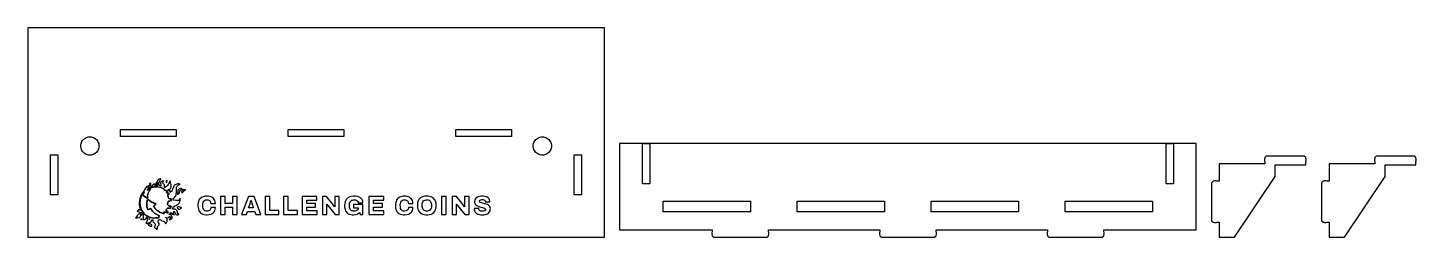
# Model space of a CAD drawing. Header units: millimetres. Extents: x 5 to 551, y 5 to 88.
import ezdxf

# ---------------------------------------------------------------- set-up
doc = ezdxf.new("R2010")
doc.units = ezdxf.units.MM
for name, color, linetype in [('CUT', 1, 'Continuous'), ('ETCH', 7, 'Continuous'), ('LIGHT', 5, 'Continuous')]:
    doc.layers.add(name, color=color, linetype=linetype)

msp = doc.modelspace()

# ---------------------------------------------------------------- linework, layer by layer
at = {"layer": 'CUT'}
for points in [[(231.6006, 87.5996), (5, 87.5996), (5, 5), (231.6006, 5)], [(28.9305, 37.4308), (28.4686, 37.5227), (28.0227, 37.674), (27.6004, 37.8823), (27.2088, 38.1439), (26.8548, 38.4544), (26.5443, 38.8085), (26.2827, 39.2), (26.0744, 39.6223), (25.9231, 40.0683), (25.8312, 40.5301), (25.8004, 41), (25.8312, 41.4699), (25.9231, 41.9317), (26.0744, 42.3777), (26.2827, 42.8), (26.5443, 43.1915), (26.8548, 43.5456), (27.2088, 43.8561), (27.6004, 44.1177), (28.0227, 44.326), (28.4686, 44.4773), (28.9305, 44.5692), (29.4004, 44.6), (29.8703, 44.5692), (30.3321, 44.4773), (30.7781, 44.326), (31.2004, 44.1177), (31.5919, 43.8561), (31.946, 43.5456), (32.2565, 43.1915), (32.5181, 42.8), (32.7264, 42.3777), (32.8777, 41.9317), (32.9696, 41.4699), (33.0004, 41), (32.9696, 40.5301), (32.8777, 40.0683), (32.7264, 39.6223), (32.5181, 39.2), (32.2565, 38.8085), (31.946, 38.4544), (31.5919, 38.1439), (31.2004, 37.8823), (30.7781, 37.674), (30.3321, 37.5227), (29.8703, 37.4308), (29.4004, 37.4)], [(41.4756, 44.6748), (41.4756, 47.5254), (63.3252, 47.5254), (63.3252, 44.6748)], [(107.375, 44.6748), (107.375, 47.5254), (129.2256, 47.5254), (129.2256, 44.6748)], [(173.2754, 44.6748), (173.2754, 47.5254), (195.125, 47.5254), (195.125, 44.6748)], [(206.7303, 37.4308), (206.2684, 37.5227), (205.8225, 37.674), (205.4002, 37.8823), (205.0087, 38.1439), (204.6546, 38.4544), (204.3441, 38.8085), (204.0825, 39.2), (203.8742, 39.6223), (203.7229, 40.0683), (203.631, 40.5301), (203.6002, 41), (203.631, 41.4699), (203.7229, 41.9317), (203.8742, 42.3777), (204.0825, 42.8), (204.3441, 43.1915), (204.6546, 43.5456), (205.0087, 43.8561), (205.4002, 44.1177), (205.8225, 44.326), (206.2684, 44.4773), (206.7303, 44.5692), (207.2002, 44.6), (207.6701, 44.5692), (208.1319, 44.4773), (208.5779, 44.326), (209.0002, 44.1177), (209.3917, 43.8561), (209.7458, 43.5456), (210.0563, 43.1915), (210.3179, 42.8), (210.5262, 42.3777), (210.6775, 41.9317), (210.7694, 41.4699), (210.8002, 41), (210.7694, 40.5301), (210.6775, 40.0683), (210.5262, 39.6223), (210.3179, 39.2), (210.0563, 38.8085), (209.7458, 38.4544), (209.3917, 38.1439), (209.0002, 37.8823), (208.5779, 37.674), (208.1319, 37.5227), (207.6701, 37.4308), (207.2002, 37.4)], [(296.0762, 5.5996), (296.0762, 5.75), (296.2256, 6.2002), (296.2256, 6.7998), (296.0762, 7.25), (296.0762, 8), (339.8262, 8), (339.8262, 7.25), (339.6768, 6.7998), (339.6768, 6.2002), (339.8262, 5.75), (339.8262, 5.5996), (340.4268, 5), (361.376, 5), (361.9766, 5.5996), (361.9766, 5.75), (362.126, 6.2002), (362.126, 6.7998), (361.9766, 7.25), (361.9766, 8), (405.7256, 8), (405.7256, 7.25), (405.5762, 6.7998), (405.5762, 6.2002), (405.7256, 5.75), (405.7256, 5.5996), (406.3262, 5), (427.2754, 5), (427.876, 5.5996), (427.876, 5.75), (428.0254, 6.2002), (428.0254, 6.7998), (427.876, 7.25), (427.876, 8), (464.2012, 8), (464.2012, 42), (237.6006, 42), (237.6006, 8), (273.9258, 8), (273.9258, 7.25), (273.7764, 6.7998), (273.7764, 6.2002), (273.9258, 5.75), (273.9258, 5.5996), (274.5264, 5), (295.4756, 5)], [(246.5762, 41.9248), (249.4258, 41.9248), (249.4258, 26.0752), (246.5762, 26.0752)], [(452.376, 41.9248), (455.2256, 41.9248), (455.2256, 26.0752), (452.376, 26.0752)], [(13.9756, 21.6748), (13.9756, 37.5254), (16.8252, 37.5254), (16.8252, 21.6748)], [(219.7754, 21.6748), (219.7754, 37.5254), (222.625, 37.5254), (222.625, 21.6748)], [(495.2012, 29), (495.2012, 33.5), (507.2764, 33.5), (507.2764, 34.75), (507.4258, 35.2002), (507.4258, 35.7998), (507.2764, 36.25), (507.2764, 36.4004), (506.6758, 37), (491.7266, 37), (491.126, 36.4004), (491.126, 36.25), (490.9766, 35.7998), (490.9766, 35.2002), (491.126, 34.75), (491.126, 34), (473.2012, 34), (473.2012, 27.0752), (472.4512, 27.0752), (472.001, 27.2246), (471.4014, 27.2246), (470.9512, 27.0752), (470.8008, 27.0752), (470.2012, 26.4746), (470.2012, 11.5254), (470.8008, 10.9248), (470.9512, 10.9248), (471.4014, 10.7754), (472.001, 10.7754), (472.4512, 10.9248), (473.2012, 10.9248), (473.2012, 5), (479.2012, 5)], [(538.4258, 29), (538.4258, 33.5), (550.501, 33.5), (550.501, 34.75), (550.6504, 35.2002), (550.6504, 35.7998), (550.501, 36.25), (550.501, 36.4004), (549.9004, 37), (534.9512, 37), (534.3506, 36.4004), (534.3506, 36.25), (534.2012, 35.7998), (534.2012, 35.2002), (534.3506, 34.75), (534.3506, 34), (516.4258, 34), (516.4258, 27.0752), (515.6758, 27.0752), (515.2256, 27.2246), (514.626, 27.2246), (514.1758, 27.0752), (514.0254, 27.0752), (513.4258, 26.4746), (513.4258, 11.5254), (514.0254, 10.9248), (514.1758, 10.9248), (514.626, 10.7754), (515.2256, 10.7754), (515.6758, 10.9248), (516.4258, 10.9248), (516.4258, 5), (522.4258, 5)], [(254.7656, 15.0479), (254.7656, 19.248), (289.0859, 19.248), (289.0859, 15.0479)], [(307.416, 15.0479), (307.416, 19.248), (341.7363, 19.248), (341.7363, 15.0479)], [(360.0664, 15.0479), (360.0664, 19.248), (394.3857, 19.248), (394.3857, 15.0479)], [(412.7158, 15.0479), (412.7158, 19.248), (447.0361, 19.248), (447.0361, 15.0479)]]:
    msp.add_lwpolyline(points, close=True, dxfattribs=at)
at = {"layer": 'ETCH'}
for points in [[(55.5957, 26.0674), (55.791, 26.2842), (56.0645, 26.418), (56.5068, 26.5322), (56.709, 26.6875), (56.8047, 26.8809), (56.8691, 27.2441), (56.9688, 27.5391), (57.1289, 27.8037), (57.3359, 28.0684), (57.1377, 28.0771), (56.8545, 28.04), (56.502, 27.8799), (56.3447, 27.7471), (56.04, 27.3467), (55.6992, 26.7607), (55.333, 26.2891), (55.2822, 26.0703), (55.3027, 25.915), (55.4043, 25.7197)], [(59.6855, 26.5293), (59.7607, 27.4531), (59.626, 27.416), (59.4717, 27.2764), (59.4102, 27.1328), (59.4219, 26.7793), (59.5332, 26.5752), (59.6035, 26.5166)], [(55.6934, 8.125), (55.8467, 8.2705), (55.9863, 8.4824), (56.002, 8.7051), (55.9238, 9.0117), (55.9365, 9.2207), (56.0889, 9.418), (56.4795, 9.7646), (56.5703, 9.8877), (56.6504, 10.0781), (56.6592, 10.3115), (56.6201, 10.4326), (56.3457, 10.8623), (56.2383, 11.1279), (56.2568, 11.3965), (56.3701, 11.748), (56.3945, 11.9502), (56.8945, 12.0723), (57.1348, 11.8467), (57.3711, 11.6934), (57.6807, 11.5566), (58.3105, 11.3359), (58.5879, 11.1895), (58.8203, 10.9971), (58.9766, 10.7861), (59.0557, 10.5742), (59.1016, 10.3047), (59.1387, 10.2881), (59.2881, 10.3994), (59.4063, 10.5322), (59.5547, 10.7578), (59.6699, 11.002), (59.751, 11.2559), (59.7949, 11.5117), (59.8008, 11.7617), (59.7666, 12), (59.6611, 12.2588), (59.4824, 12.5098), (59.1406, 12.8164), (59.4482, 12.7197), (59.6221, 12.6953), (59.9756, 12.7236), (60.3066, 12.8516), (60.7119, 13.2109), (60.7939, 13.2266), (60.9521, 13.085), (61.0254, 12.9707), (61.0566, 12.835), (61.0557, 12.6445), (61.0127, 12.4863), (60.9297, 12.3574), (60.8076, 12.2383), (60.5508, 12.0781), (60.665, 12.0439), (61.0361, 12.0518), (61.2959, 12.127), (61.5488, 12.3145), (61.7109, 12.582), (61.752, 12.7402), (61.7568, 12.9668), (61.6523, 13.3096), (61.4814, 13.5498), (61.1416, 13.8838), (61.1475, 14.2402), (61.084, 14.6406), (61.1729, 14.8018), (61.9551, 14.0801), (62.2324, 13.9463), (62.5518, 13.9209), (62.5859, 13.9531), (62.4219, 14.1563), (62.3555, 14.2959), (62.3027, 14.6211), (62.3623, 14.9736), (62.4375, 15.1455), (62.502, 15.2197), (62.6074, 15.1475), (62.7148, 14.9961), (62.8965, 14.4502), (62.9922, 14.2646), (63.252, 13.9932), (63.5664, 13.8408), (63.8613, 13.833), (64.0781, 13.8906), (64.249, 14.0332), (64.3467, 14.1836), (64.3662, 14.2891), (64.2217, 14.2266), (64.1279, 14.2236), (63.9785, 14.2803), (63.9297, 14.3447), (63.8682, 14.5703), (63.8105, 15.084), (63.7256, 15.3486), (63.6221, 15.5488), (63.4922, 15.7236), (63.3369, 15.873), (63.1563, 15.9951), (62.7803, 16.1396), (62.3027, 16.1406), (61.8896, 16.0674), (61.8828, 16.1094), (62.21, 17.1836), (62.7627, 17.0244), (62.7061, 17.4121), (63.3867, 17.5957), (63.6182, 17.8398), (63.9873, 17.9658), (64.2764, 18.1563), (64.5186, 18.4932), (64.7451, 18.9785), (64.9004, 19.4902), (64.9355, 19.7441), (64.9307, 20.2236), (64.8838, 20.3896), (64.834, 20.46), (64.6748, 20.043), (64.5273, 19.7627), (64.3584, 19.6025), (64.1953, 19.5283), (63.9922, 19.4814), (63.4688, 19.4658), (62.3164, 19.5859), (62.1748, 20.3496), (62.6191, 20.6973), (62.9053, 21.0293), (63.1367, 21.3984), (63.2686, 21.6904), (63.3682, 22.0039), (63.4824, 22.7881), (63.5146, 24.6113), (63.624, 24.96), (63.7891, 25.2344), (64.0859, 25.5137), (64.375, 25.6953), (64.832, 25.9131), (64.3516, 26.0244), (63.9492, 26.0313), (63.5557, 25.9727), (63.1875, 25.8525), (62.8584, 25.6738), (62.5859, 25.4424), (62.3398, 25.0908), (62.2334, 24.8154), (62.127, 24.4092), (61.916, 24.125), (61.8408, 23.9551), (61.7305, 23.458), (61.5947, 23.2324), (61.5859, 23.04), (61.4297, 23.0342), (61.2959, 22.9873), (60.9541, 22.7197), (60.8535, 22.9004), (60.9424, 23.0967), (60.9492, 23.2803), (60.8574, 23.3135), (60.5645, 23.2686), (60.0508, 23.7217), (60.7324, 24.0342), (61.0508, 24.2441), (61.252, 24.5176), (61.3438, 24.7559), (61.375, 24.9424), (61.3701, 25.4219), (61.3291, 25.6416), (61.1553, 26.1436), (61.0537, 26.5684), (61.0342, 26.9268), (61.0703, 27.2002), (60.8711, 27.0508), (60.6963, 26.8271), (60.1533, 25.8408), (59.8721, 25.416), (59.6396, 25.2031), (59.0928, 24.8223), (58.8145, 24.5762), (58.6699, 24.6641), (58.7539, 25.0889), (58.7373, 25.5068), (58.5898, 25.7842), (58.2148, 26.1924), (58.1572, 26.2803), (58.1055, 26.46), (58.1045, 26.6709), (58.1426, 26.8311), (58.2383, 26.9766), (58.4326, 27.1738), (58.0967, 27.1914), (57.8418, 27.1357), (57.5557, 26.9785), (57.3555, 26.7793), (57.2168, 26.4756), (57.1914, 26.2969), (57.2861, 25.4951), (57.2539, 25.1641), (56.8408, 25.2275), (56.835, 25.4209), (56.7891, 25.5566), (56.5527, 25.8477), (56.4707, 26.0107), (56.4541, 26.1777), (56.4863, 26.3193), (56.457, 26.3359), (56.1826, 26.1602), (56.0879, 26.0332), (56.041, 25.8975), (56.0605, 25.5801), (56.1201, 25.4531), (56.2598, 25.3008), (55.0703, 25.3457), (55.0518, 25.583), (54.9404, 25.8662), (54.8018, 26.0029), (54.6299, 26.0586), (54.5801, 26.0303), (54.4697, 25.8535), (54.1992, 25.666), (54.0615, 25.5166), (53.9941, 25.332), (53.9805, 25.0898), (53.7744, 25.0684), (53.4971, 25.2539), (53.1211, 25.3818), (52.7051, 25.375), (52.4844, 25.3203), (52.167, 25.1758), (51.8545, 24.9551), (51.5566, 24.666), (51.2803, 24.3193), (51.0361, 23.9238), (50.7451, 23.3203), (50.0557, 22.4736), (49.6201, 21.79), (49.2734, 21.0713), (49.0166, 20.3193), (48.8506, 19.5381), (48.7764, 18.7305), (48.7783, 18.209), (48.8164, 17.6963), (48.8916, 17.1963), (49.001, 16.7139), (49.1445, 16.2539), (49.4043, 15.626), (49.1797, 15.7734), (49.0361, 15.8291), (48.7539, 15.834), (48.6309, 15.7686), (48.04, 15.2695), (48.2432, 15.1543), (48.6895, 15.0156), (49.1338, 14.7813), (49.3916, 14.7734), (49.7588, 14.9385), (50.1689, 14.3662), (50.6729, 13.8018), (50.4727, 13.5869), (50.3584, 13.3711), (50.3369, 13.1338), (50.3857, 12.8418), (50.3828, 12.541), (50.3057, 12.2695), (50.1748, 12.0322), (50.6602, 11.9844), (50.9502, 12.0459), (51.1162, 12.1143), (51.2871, 12.2363), (51.5127, 12.5029), (51.6123, 12.6992), (51.6885, 12.9404), (52.1465, 12.6719), (52.0146, 12.5029), (51.9209, 12.3086), (51.8574, 11.5859), (51.7764, 11.249), (51.6582, 10.9863), (51.3965, 10.6084), (51.7939, 10.5664), (52.209, 10.6133), (52.4893, 10.6982), (52.8301, 10.8535), (52.875, 10.6924), (52.9814, 10.709), (53.2871, 10.9551), (53.5205, 11.2656), (53.7109, 11.6357), (53.8496, 11.9922), (54.1543, 11.9297), (54.0967, 11.542), (54.1094, 11.3516), (54.1582, 11.1885), (54.3799, 10.9053), (54.8408, 10.5146), (54.9404, 10.3906), (55.0615, 10.1309), (55.0879, 9.8994), (55.0576, 9.7275), (54.749, 9.1436), (54.7227, 9.0117), (54.749, 8.8857), (54.8809, 8.7461), (55.2471, 8.6055), (55.4277, 8.4902), (55.5586, 8.3135), (55.5781, 8.0596)], [(54.0176, 12.6045), (53.373, 12.7637), (52.7471, 12.9932), (52.1465, 13.29), (51.5771, 13.6514), (51.0439, 14.0762), (50.6104, 14.5088), (50.2217, 14.9941), (49.8838, 15.5225), (49.6016, 16.0869), (49.3789, 16.6787), (49.2207, 17.29), (49.1318, 17.8379), (49.0967, 18.4199), (49.1104, 19.1025), (49.1914, 19.7588), (49.3418, 20.3936), (49.5615, 21.0117), (49.8525, 21.6191), (50.2168, 22.2197), (50.668, 22.8203), (50.7344, 22.5977), (50.3447, 22.0781), (50.1006, 21.6982), (50.7158, 21.1553), (51.2139, 20.7842), (51.6406, 20.5244), (52, 20.4219), (52.0752, 21.3379), (52.168, 21.8438), (52.3203, 22.3457), (52.5361, 22.8584), (52.8203, 23.3945), (53.2061, 24.0186), (52.6221, 23.8545), (51.9521, 23.5645), (52.0029, 23.7979), (52.1191, 23.9268), (52.7861, 24.2832), (53.749, 24.6475), (54.4043, 24.8008), (55.0928, 24.8799), (55.7871, 24.8789), (56.1309, 24.8477), (56.834, 24.7227), (57.3027, 24.5908), (57.9189, 24.3594), (58.4395, 24.1133), (58.5322, 24.041), (58.623, 23.7139), (58.7715, 23.5244), (59.0332, 23.3994), (59.4805, 23.3721), (59.6084, 23.2822), (59.9082, 22.9736), (59.9307, 22.9385), (59.8574, 22.8877), (59.4307, 22.7324), (59.5225, 22.6377), (59.6182, 22.5576), (59.8486, 22.4434), (60.0918, 22.4033), (60.2842, 22.4229), (60.3887, 22.3213), (60.4775, 22.1748), (60.542, 22.0098), (60.2217, 21.8633), (60.0215, 21.8086), (59.9961, 21.7715), (60.0537, 21.5361), (60.2188, 21.3027), (60.1904, 21.0273), (60.2119, 20.7246), (60.3594, 20.4248), (60.5488, 20.252), (60.7939, 20.1377), (61, 20.1016), (61.3467, 20.1182), (61.4492, 19.5693), (60.9805, 19.4883), (60.6357, 19.2607), (60.3477, 19.2119), (60.208, 19.1416), (60.1533, 19.0449), (60.0225, 18.5645), (59.873, 18.1768), (59.8867, 18.0459), (59.959, 17.876), (60.1211, 17.6807), (60.3369, 17.5078), (60.7617, 17.3271), (61.3066, 17.2275), (61.1768, 16.7412), (61.0635, 16.4482), (61.0303, 16.4219), (60.5635, 16.5273), (60.2139, 16.5205), (60.0537, 16.4893), (59.9141, 16.4404), (59.752, 16.3359), (59.5947, 16.1904), (59.4824, 16.04), (59.3486, 15.665), (59.334, 15.5098), (59.3545, 15.4375), (59.4316, 15.3662), (59.7607, 15.374), (59.8926, 15.3154), (60.0098, 15.168), (60.1328, 14.8818), (59.9922, 14.666), (59.8564, 14.5322), (59.8066, 14.5322), (59.6533, 14.7217), (59.3926, 14.8848), (59.0293, 14.9688), (58.7266, 14.9795), (58.4941, 14.9385), (58.4131, 14.8779), (58.3652, 14.7988), (58.3682, 14.5957), (58.5488, 14.291), (58.374, 14.3174), (57.8711, 14.4814), (57.5166, 14.623), (56.8223, 14.9648), (56.1768, 15.3701), (55.8682, 15.6035), (55.2676, 16.1416), (54.7578, 16.7031), (54.5625, 16.9678), (54.4775, 17.1416), (55.208, 18.0664), (55.3203, 18.2578), (55.2705, 18.3076), (55.1436, 18.3701), (54.5898, 18.5098), (54.1523, 18.6709), (53.7188, 18.873), (53.3037, 19.1104), (52.9199, 19.375), (52.3037, 19.9102), (52.2227, 19.9561), (52.1572, 19.9551), (52.1016, 19.9121), (52.0225, 19.7197), (51.8916, 19.1152), (51.8477, 18.6016), (51.835, 17.8252), (51.8535, 17.3916), (51.9434, 16.6494), (52.0127, 16.3574), (52.1699, 16.0078), (52.2832, 15.9072), (52.3809, 15.9141), (52.7588, 16.084), (53.1787, 16.3242), (54.0244, 15.3057), (54.4111, 14.918), (54.8076, 14.5732), (55.2256, 14.2617), (55.6768, 13.9717), (56.2637, 13.6621), (56.8203, 13.4258), (56.6768, 13.335), (56.5186, 13.0957), (56.4932, 12.9404), (56.5068, 12.6885), (56.0605, 12.5801), (55.8135, 12.6816), (55.498, 12.708), (55.1875, 12.627), (54.9746, 12.4961)], [(52.5156, 24.709), (52.7705, 24.874), (53.041, 24.918), (53.3105, 24.8818), (52.6816, 24.6201), (52.2666, 24.4092)], [(53.1768, 25.6865), (53.3037, 25.8877), (53.3369, 26.0146), (53.3291, 26.1318), (53.2803, 26.2002), (53.1699, 26.2725), (53.0313, 26.3135), (52.916, 26.3057), (52.8906, 26.2236), (53.0225, 25.75), (53.0859, 25.6035)], [(64.0527, 21.9932), (64.2734, 22.1094), (64.4023, 22.2217), (64.5986, 22.5215), (64.6689, 22.7119), (64.7891, 23.2451), (64.9629, 23.541), (65.1846, 23.7109), (65.3291, 23.7754), (65.7705, 23.9004), (65.5566, 24.0566), (65.3184, 24.1611), (65.0176, 24.1943), (64.8301, 24.1719), (64.6191, 24.0986), (64.4287, 23.9922), (64.2627, 23.8594), (64.1279, 23.7041), (64.0293, 23.5332), (63.9668, 23.3076), (63.9463, 22.7061), (63.9023, 22.3994), (63.7959, 22.165), (63.6484, 21.9629), (63.6768, 21.9404), (63.8027, 21.9375)], [(65.7861, 22.7031), (66.0088, 22.8096), (66.1172, 22.9004), (66.5684, 23.4199), (66.7861, 23.5547), (67.0596, 23.667), (66.873, 23.7305), (66.6084, 23.752), (66.3408, 23.7451), (66.0869, 23.6787), (65.9424, 23.6074), (65.6943, 23.4121), (65.5107, 23.1543), (65.4219, 22.9248), (65.4268, 22.7852), (65.542, 22.6846)], [(64.6748, 16.0234), (64.7881, 16.0557), (65, 16.1768), (65.1807, 16.3682), (65.3506, 16.6904), (65.1445, 16.6836), (64.9902, 16.7109), (64.4346, 16.9922), (64.3252, 17.0215), (64.0762, 17.0195), (63.8535, 16.9111), (63.7871, 16.8291), (63.7734, 16.7588), (63.8662, 16.4873), (64.0527, 16.248), (64.166, 16.1494), (64.3359, 16.0518), (64.459, 16.0166)], [(76.3672, 13.959), (76.9141, 14.1035), (77.3994, 14.3096), (77.8232, 14.5986), (78.1631, 14.9502), (78.3184, 15.1563), (78.5352, 15.6211), (78.6797, 16.1475), (78.7207, 16.7568), (76.9766, 16.7568), (76.9551, 16.4678), (76.8525, 16.0859), (76.6563, 15.7764), (76.377, 15.5488), (76.0264, 15.3936), (75.5928, 15.3213), (75.0664, 15.3428), (74.6113, 15.4873), (74.3643, 15.6416), (74.0742, 15.9619), (73.8887, 16.3848), (73.7852, 16.9121), (73.7646, 17.7793), (73.8066, 18.3574), (73.9404, 18.8525), (74.168, 19.2451), (74.4873, 19.5342), (74.9111, 19.71), (75.4375, 19.7715), (75.8711, 19.7305), (76.1191, 19.6484), (76.3359, 19.5342), (76.5215, 19.3799), (76.666, 19.2041), (76.79, 18.9873), (76.873, 18.7393), (76.9141, 18.3164), (78.7207, 18.3164), (78.6699, 18.9248), (78.5352, 19.4521), (78.2979, 19.9268), (77.9883, 20.3193), (77.8018, 20.4844), (77.3789, 20.7734), (76.8828, 20.9902), (76.0576, 21.1865), (75.4375, 21.2178), (74.8799, 21.1973), (74.374, 21.1143), (73.9092, 20.9902), (73.4961, 20.8145), (73.1143, 20.5879), (72.7842, 20.2988), (72.5049, 19.9785), (72.2783, 19.5967), (72.0918, 19.1631), (71.9688, 18.6777), (71.8857, 18.1406), (71.8652, 17.5518), (71.9063, 16.7676), (72.0508, 16.0752), (72.2783, 15.4873), (72.4229, 15.2285), (72.7842, 14.7744), (73.2383, 14.4131), (73.7646, 14.1553), (74.374, 13.9795), (75.0664, 13.8867), (75.4375, 13.876)], [(82.6143, 16.8604), (85.4951, 16.8604), (85.4951, 14), (87.3428, 14), (87.3428, 21.0938), (85.4951, 21.0938), (85.4951, 18.3672), (82.6143, 18.3672), (82.6143, 21.0938), (80.7656, 21.0938), (80.7656, 14), (82.6143, 14)], [(91.3496, 15.2285), (94.1787, 15.2285), (94.6016, 14), (96.5742, 14), (93.9102, 21.0938), (91.6895, 21.0938), (89.0264, 14), (90.9258, 14)], [(92.3506, 18.2441), (92.7227, 19.4824), (92.7949, 19.4824), (93.1045, 18.4502), (93.7236, 16.6123), (91.793, 16.6123)], [(103.6982, 15.5176), (100.0947, 15.5176), (100.0947, 21.0938), (98.2461, 21.0938), (98.2461, 14), (103.6982, 14)], [(110.957, 15.5176), (107.3535, 15.5176), (107.3535, 21.0938), (105.5059, 21.0938), (105.5059, 14), (110.957, 14)], [(118.7119, 15.4453), (114.6328, 15.4453), (114.6328, 16.9014), (118.1338, 16.9014), (118.1338, 18.3164), (114.6328, 18.3164), (114.6328, 19.6484), (118.6396, 19.6484), (118.6396, 21.0938), (112.7852, 21.0938), (112.7852, 14), (118.7119, 14)], [(122.5215, 18.0889), (122.5732, 18.0996), (122.9248, 17.583), (125.7539, 14), (127.3848, 14), (127.3848, 21.0938), (125.6709, 21.0938), (125.6709, 17.0049), (125.6191, 16.9941), (125.1855, 17.6143), (122.4492, 21.0938), (120.8076, 21.0938), (120.8076, 14), (122.5215, 14)], [(133.8281, 13.9385), (134.3965, 14.083), (134.9023, 14.3301), (135.4697, 14.7432), (135.6455, 14), (136.7188, 14), (136.7188, 17.8926), (133.0127, 17.8926), (133.0127, 16.5918), (134.9229, 16.5918), (134.8711, 16.1895), (134.7061, 15.8789), (134.4375, 15.6416), (133.9727, 15.4248), (133.5596, 15.3428), (133.0537, 15.332), (132.6924, 15.373), (132.3721, 15.4766), (132.0938, 15.6211), (131.8555, 15.8174), (131.6699, 16.0654), (131.5361, 16.3643), (131.4434, 16.7051), (131.4014, 17.0977), (131.3916, 17.9336), (131.4736, 18.5127), (131.5977, 18.874), (131.7939, 19.1729), (132.042, 19.4209), (132.3516, 19.6064), (132.5996, 19.6895), (133.0127, 19.7617), (133.415, 19.7715), (133.8281, 19.7207), (134.2725, 19.5547), (134.6338, 19.2969), (134.7783, 19.1006), (134.8506, 18.9463), (134.9023, 18.5947), (136.7188, 18.5947), (136.6465, 19.2148), (136.5332, 19.5762), (136.3574, 19.9063), (135.9961, 20.3291), (135.6973, 20.5674), (135.1807, 20.8457), (134.582, 21.0527), (133.9316, 21.1758), (133.4766, 21.2178), (132.8574, 21.207), (132.1348, 21.1143), (131.5049, 20.9385), (130.9365, 20.6602), (130.4727, 20.2988), (130.0898, 19.8545), (129.9355, 19.5967), (129.6875, 19.0078), (129.543, 18.3262), (129.4912, 17.5518), (129.5117, 16.9639), (129.5947, 16.416), (129.7188, 15.9307), (129.8838, 15.4971), (130.1113, 15.1152), (130.3896, 14.7852), (130.71, 14.5059), (131.0713, 14.2783), (131.4844, 14.1035), (131.9385, 13.9795), (132.4443, 13.8965), (132.9922, 13.876)], [(144.9482, 15.4453), (140.8701, 15.4453), (140.8701, 16.9014), (144.3701, 16.9014), (144.3701, 18.3164), (140.8701, 18.3164), (140.8701, 19.6484), (144.876, 19.6484), (144.876, 21.0938), (139.0215, 21.0938), (139.0215, 14), (144.9482, 14)], [(154.0146, 13.959), (154.5615, 14.1035), (155.0469, 14.3096), (155.4707, 14.5986), (155.8105, 14.9502), (155.9658, 15.1563), (156.1826, 15.6211), (156.3271, 16.1475), (156.3682, 16.7568), (154.624, 16.7568), (154.6025, 16.4678), (154.5, 16.0859), (154.3037, 15.7764), (154.0244, 15.5488), (153.6738, 15.3936), (153.2402, 15.3213), (152.7129, 15.3428), (152.2588, 15.4873), (152.0117, 15.6416), (151.7217, 15.9619), (151.5361, 16.3848), (151.4326, 16.9121), (151.4121, 17.7793), (151.4541, 18.3574), (151.5879, 18.8525), (151.8154, 19.2451), (152.1348, 19.5342), (152.5586, 19.71), (153.085, 19.7715), (153.5186, 19.7305), (153.7666, 19.6484), (153.9834, 19.5342), (154.1689, 19.3799), (154.3135, 19.2041), (154.4375, 18.9873), (154.5205, 18.7393), (154.5615, 18.3164), (156.3682, 18.3164), (156.3174, 18.9248), (156.1826, 19.4521), (155.9453, 19.9268), (155.6357, 20.3193), (155.4492, 20.4844), (155.0264, 20.7734), (154.5303, 20.9902), (153.7051, 21.1865), (153.085, 21.2178), (152.5273, 21.1973), (152.0215, 21.1143), (151.5566, 20.9902), (151.1436, 20.8145), (150.7617, 20.5879), (150.4316, 20.2988), (150.1523, 19.9785), (149.9258, 19.5967), (149.7393, 19.1631), (149.6162, 18.6777), (149.5332, 18.1406), (149.5127, 17.5518), (149.5537, 16.7676), (149.6982, 16.0752), (149.9258, 15.4873), (150.0703, 15.2285), (150.4316, 14.7744), (150.8857, 14.4131), (151.4121, 14.1553), (152.0215, 13.9795), (152.7129, 13.8867), (153.085, 13.876)], [(162.9043, 13.9795), (163.5342, 14.1553), (164.082, 14.4336), (164.5566, 14.7949), (164.9385, 15.249), (165.2275, 15.7861), (165.4238, 16.4268), (165.5273, 17.1494), (165.5273, 17.9551), (165.4863, 18.3262), (165.3418, 19.0078), (165.0938, 19.5967), (164.7529, 20.0918), (164.3291, 20.4951), (163.8135, 20.8145), (163.5342, 20.9385), (162.9043, 21.1143), (162.2021, 21.207), (161.4385, 21.207), (161.0771, 21.1758), (160.416, 21.0313), (159.8271, 20.8145), (159.3115, 20.4951), (159.084, 20.2988), (158.7021, 19.8545), (158.4131, 19.3076), (158.2168, 18.6777), (158.1133, 17.9551), (158.1133, 17.1494), (158.1553, 16.7773), (158.2998, 16.0957), (158.4131, 15.7861), (158.7021, 15.249), (159.084, 14.7949), (159.3115, 14.5986), (159.8271, 14.2891), (160.1064, 14.1553), (160.7363, 13.9795), (161.4385, 13.8867), (162.2021, 13.8867)], [(161.5313, 15.332), (161.2627, 15.3838), (160.9121, 15.5078), (160.623, 15.6934), (160.3848, 15.9414), (160.21, 16.2402), (160.0859, 16.6016), (160.0137, 17.0146), (160.0029, 17.7686), (160.0342, 18.2129), (160.1172, 18.6152), (160.2617, 18.9561), (160.54, 19.3281), (160.8086, 19.5342), (161.1387, 19.6787), (161.5313, 19.7617), (161.9648, 19.7715), (162.3672, 19.71), (162.7188, 19.5859), (163.0078, 19.4004), (163.2559, 19.1523), (163.4316, 18.8525), (163.5547, 18.4912), (163.627, 18.0781), (163.6377, 17.3145), (163.6064, 16.8701), (163.4824, 16.3545), (163.3174, 16.0342), (163.0078, 15.6934), (162.7188, 15.5078), (162.3672, 15.3838), (161.9648, 15.3213)], [(169.4512, 21.0938), (167.6025, 21.0938), (167.6025, 14), (169.4512, 14)], [(173.54, 18.0889), (173.5918, 18.0996), (173.9424, 17.583), (176.7715, 14), (178.4033, 14), (178.4033, 21.0938), (176.6895, 21.0938), (176.6895, 17.0049), (176.6377, 16.9941), (176.2041, 17.6143), (173.4678, 21.0938), (171.8262, 21.0938), (171.8262, 14), (173.54, 14)], [(184.2891, 13.9072), (185.0635, 14.041), (185.7236, 14.2998), (186.0957, 14.5576), (186.3848, 14.8672), (186.5088, 15.0527), (186.6846, 15.4658), (186.7773, 15.9619), (186.7871, 16.3848), (186.7461, 16.6846), (186.6631, 16.9424), (186.4668, 17.2734), (186.3125, 17.459), (186.0127, 17.707), (185.6719, 17.9033), (185.166, 18.1094), (183.4834, 18.5332), (182.874, 18.75), (182.668, 18.8838), (182.5234, 19.0488), (182.4814, 19.2559), (182.5439, 19.4824), (182.7295, 19.6582), (183.0186, 19.7822), (183.4316, 19.8438), (183.793, 19.8545), (184.2168, 19.7822), (184.3916, 19.71), (184.5986, 19.5654), (184.7637, 19.3281), (184.8154, 19.1934), (184.8252, 18.9668), (186.6016, 18.9668), (186.5908, 19.2764), (186.4883, 19.7617), (186.2813, 20.1748), (185.9717, 20.5156), (185.5693, 20.7939), (185.1143, 21.001), (184.5879, 21.1348), (184.0303, 21.207), (183.2246, 21.207), (182.4609, 21.1035), (181.9443, 20.9492), (181.4902, 20.7217), (181.1191, 20.4229), (180.8398, 20.0508), (180.6641, 19.6064), (180.6025, 19.0908), (180.623, 18.7705), (180.6846, 18.4814), (180.8506, 18.1094), (181.0771, 17.8105), (181.377, 17.5625), (181.707, 17.3555), (182.4814, 17.0566), (184.2373, 16.5918), (184.6504, 16.3848), (184.8154, 16.2197), (184.877, 16.0859), (184.8975, 15.8896), (184.8359, 15.6934), (184.7324, 15.5596), (184.5781, 15.4561), (184.165, 15.3213), (183.4834, 15.2803), (182.8945, 15.3633), (182.5439, 15.5381), (182.3574, 15.7246), (182.2646, 15.9824), (182.2549, 16.3438), (180.4678, 16.3438), (180.4678, 15.9619), (180.5195, 15.5801), (180.7158, 15.0947), (181.0254, 14.6914), (181.4287, 14.3818), (181.9033, 14.1553), (182.4609, 14), (183.0703, 13.9072), (183.7207, 13.876)], [(48.2988, 12.6387), (48.7334, 12.7598), (48.9199, 12.8604), (49.1875, 13.0957), (49.3545, 13.3838), (49.416, 13.7178), (49.374, 13.9668), (49.2861, 14.082), (49.1152, 14.1777), (48.7773, 14.1855), (48.5801, 14.1221), (48.3291, 13.957), (48.125, 13.7373), (47.7539, 13.0439), (47.3867, 12.7363), (47.8311, 12.6299)], [(49.8682, 12.0293), (49.9268, 12.1299), (49.8193, 12.207), (49.5313, 12.2285), (49.4707, 12.2002), (49.4336, 12.1377), (49.4375, 12.0762), (49.543, 11.9785), (49.7305, 11.96)], [(49.8262, 13.7109), (49.8926, 13.7842), (49.9219, 13.8564), (49.9189, 14.0342), (49.8447, 14.21), (49.7305, 14.3174), (49.6611, 14.249), (49.6182, 14.0645), (49.626, 13.6777), (49.6494, 13.6475), (49.7061, 13.6465)], [(52.6904, 12.3643), (52.9922, 12.2549), (52.7568, 12.0283)], [(60.7773, 14.2949), (60.8447, 14.3516), (60.7012, 14.1416), (60.4854, 14.0088)], [(53.4463, 9.3477), (53.5645, 9.3994), (53.707, 9.543), (53.7266, 9.7236), (53.666, 9.8818), (53.5781, 9.9775), (53.3418, 10.1328), (52.9053, 10.251), (52.6289, 10.2539), (52.4102, 10.2236), (52.1904, 10.1221), (52.4756, 9.9531), (52.9277, 9.4893), (53.1143, 9.3594), (53.3008, 9.332)]]:
    msp.add_lwpolyline(points, close=True, dxfattribs=at)
at = {"layer": 'LIGHT'}
msp.add_lwpolyline([(55.1875, 12.627), (55.498, 12.708), (55.8135, 12.6826), (56.0605, 12.5801), (56.5059, 12.6885), (56.4932, 12.9404), (56.5186, 13.0957), (56.6768, 13.335), (56.8193, 13.4258), (56.2637, 13.6621), (55.6768, 13.9717), (55.2246, 14.2617), (54.8076, 14.5732), (54.4111, 14.918), (54.0244, 15.3057), (53.1787, 16.3242), (52.7598, 16.084), (52.3809, 15.9141), (52.2832, 15.9072), (52.1699, 16.0078), (52.0127, 16.3574), (51.9424, 16.6494), (51.8525, 17.3916), (51.835, 17.8252), (51.8477, 18.6016), (51.8906, 19.1152), (51.9688, 19.5313), (52.1016, 19.9121), (52.1572, 19.9561), (52.2578, 19.9414), (52.9199, 19.375), (53.3037, 19.1104), (53.7188, 18.873), (54.1523, 18.6709), (54.5898, 18.5098), (55.1436, 18.3701), (55.2705, 18.3086), (55.3203, 18.2578), (55.208, 18.0664), (54.4707, 17.1279), (54.7578, 16.7031), (54.9961, 16.4248), (55.5615, 15.8643), (56.1768, 15.3701), (56.4912, 15.1602), (56.8223, 14.9648), (57.5166, 14.623), (57.8711, 14.4814), (58.5293, 14.2822), (58.5381, 14.3184), (58.3682, 14.5957), (58.3496, 14.7031), (58.3643, 14.7988), (58.4131, 14.8789), (58.5303, 14.9541), (58.7266, 14.9795), (59.0293, 14.9688), (59.3926, 14.8848), (59.6543, 14.7217), (59.8281, 14.5205), (59.9424, 14.6104), (60.0781, 14.7861), (60.1318, 14.8818), (60.0098, 15.168), (59.8926, 15.3154), (59.7607, 15.374), (59.4316, 15.3662), (59.3359, 15.4824), (59.3652, 15.7412), (59.4463, 15.9688), (59.5303, 16.1133), (59.752, 16.3369), (59.9141, 16.4404), (60.2139, 16.5205), (60.5635, 16.5283), (61.0303, 16.4219), (61.0625, 16.4482), (61.1768, 16.7412), (61.3066, 17.2275), (60.7617, 17.3271), (60.3369, 17.5078), (60.1211, 17.6807), (59.959, 17.875), (59.8867, 18.0459), (59.8721, 18.1768), (60.0225, 18.5645), (60.1533, 19.0449), (60.208, 19.1426), (60.3477, 19.2119), (60.6357, 19.2607), (60.9346, 19.4727), (61.4268, 19.5605), (61.4561, 19.5986), (61.3467, 20.1182), (60.9473, 20.1035), (60.665, 20.1865), (60.4463, 20.3311), (60.2871, 20.5313), (60.1982, 20.8174), (60.2188, 21.3027), (60.0527, 21.5361), (59.9961, 21.7715), (60.0205, 21.8086), (60.5088, 21.9863), (60.542, 22.0098), (60.5381, 22.043), (60.4336, 22.252), (60.3027, 22.4141), (60.0918, 22.4023), (59.8486, 22.4424), (59.6182, 22.5576), (59.4307, 22.7314), (59.6963, 22.8145), (59.9297, 22.9385), (59.5479, 23.332), (59.4453, 23.3818), (59.0332, 23.3994), (58.8457, 23.4766), (58.7393, 23.5488), (58.6553, 23.6514), (58.5146, 24.0654), (57.7217, 24.4424), (57.1338, 24.6416), (56.3174, 24.8213), (55.8242, 24.875), (55.0928, 24.8799), (54.6748, 24.8398), (54.0859, 24.7344), (53.2275, 24.4668), (52.5645, 24.1738), (52.1191, 23.9268), (52.0273, 23.8477), (51.9531, 23.5645), (52.6211, 23.8545), (53.2061, 24.0186), (52.8203, 23.3945), (52.5361, 22.8584), (52.3203, 22.3457), (52.168, 21.8438), (52.0752, 21.3379), (52, 20.4219), (51.6406, 20.5234), (51.2139, 20.7842), (50.7158, 21.1553), (50.1006, 21.6982), (50.3447, 22.0791), (50.7344, 22.5977), (50.668, 22.8193), (50.2168, 22.2197), (49.8525, 21.6191), (49.5615, 21.0117), (49.3418, 20.3936), (49.1914, 19.7588), (49.1104, 19.1025), (49.0967, 18.4199), (49.1367, 17.8242), (49.2227, 17.2822), (49.3789, 16.6787), (49.5967, 16.0996), (49.8555, 15.5811), (50.1494, 15.1074), (50.6445, 14.4746), (51.4365, 13.7637), (52.1172, 13.3086), (52.8281, 12.9639), (53.8652, 12.6426), (54.9746, 12.4961)], close=True, dxfattribs=at)

doc.saveas('drawing.dxf')
